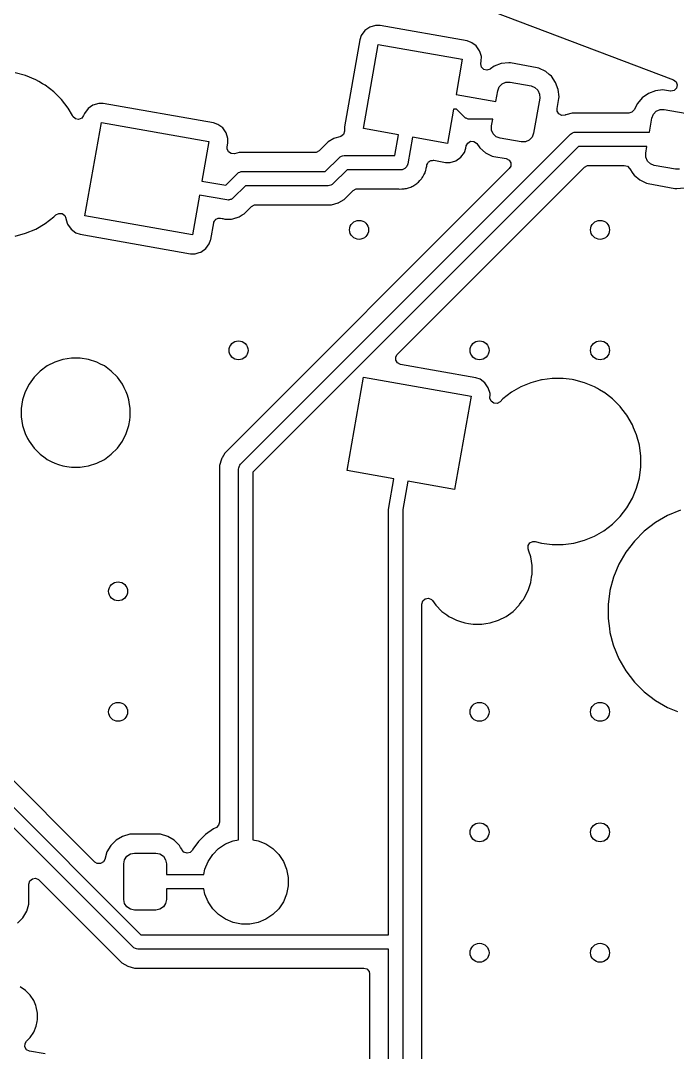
# Model space of a CAD drawing. Extents: x 2.6 to 14.2, y -9.4 to -3.8.
# Drawn here: x 6.602 to 7.147, y -5.213 to -4.357 of the extents above; entities that cross this region are included whole.
import ezdxf

# ---------------------------------------------------------------- set-up
doc = ezdxf.new("R2010")
doc.units = 0
doc.header["$MEASUREMENT"] = 0
doc.layers.add('BLACK', color=7, linetype='CONTINUOUS')

msp = doc.modelspace()

# ---------------------------------------------------------------- linework, layer by layer
at = {"layer": 'BLACK', "linetype": 'CONTINUOUS'}
for p, q in [((5.86986, -3.92275), (7.14417, -4.40606)), ((6.88803, -4.36521), (6.88502, -4.3692)), ((6.89212, -4.36235), (6.88803, -4.36521)), ((6.88803, -4.36521), (6.88803, -4.36521)), ((6.8969, -4.36089), (6.89212, -4.36235)), ((6.90064, -4.36096), (6.8969, -4.36089)), ((6.8969, -4.36089), (6.8969, -4.36089)), ((6.90064, -4.36096), (6.90064, -4.36096)), ((6.97287, -4.37369), (6.90064, -4.36096)), ((6.88381, -4.37274), (6.87107, -4.44497)), ((6.88502, -4.3692), (6.88381, -4.37274)), ((6.88381, -4.37274), (6.88381, -4.37274)), ((6.9764, -4.37491), (6.97287, -4.37369)), ((6.97287, -4.37369), (6.97287, -4.37369)), ((6.97287, -4.37369), (6.97287, -4.37369)), ((6.97287, -4.37369), (6.97287, -4.37369)), ((6.97287, -4.37369), (6.97287, -4.37369)), ((6.97677, -4.37519), (6.9764, -4.37491)), ((6.9764, -4.37491), (6.9764, -4.37491)), ((6.98039, -4.37791), (6.97677, -4.37519)), ((6.88681, -4.44649), (6.89912, -4.3767)), ((6.89912, -4.3767), (6.96891, -4.389)), ((6.98326, -4.38201), (6.98039, -4.37791)), ((6.98039, -4.37791), (6.98039, -4.37791)), ((6.98369, -4.3834), (6.98326, -4.38201)), ((6.98472, -4.38678), (6.98369, -4.3834)), ((6.96891, -4.389), (6.96378, -4.41808)), ((6.98428, -4.39269), (6.98433, -4.39235)), ((6.98478, -4.3954), (6.98428, -4.39269)), ((6.98433, -4.39235), (6.98465, -4.39052)), ((6.98465, -4.39052), (6.98472, -4.38678)), ((7.00125, -4.39256), (6.99542, -4.39475)), ((7.00743, -4.39189), (7.00125, -4.39256)), ((7.00883, -4.39203), (7.00743, -4.39189)), ((7.00743, -4.39189), (7.00743, -4.39189)), ((7.00743, -4.39189), (7.00743, -4.39189)), ((7.03117, -4.39597), (7.00883, -4.39203)), ((7.00883, -4.39203), (7.00883, -4.39203)), ((7.00883, -4.39203), (7.00883, -4.39203)), ((7.00883, -4.39203), (7.00883, -4.39203)), ((6.60652, -4.40253), (6.5978, -4.40019)), ((6.98666, -4.3974), (6.98478, -4.3954)), ((6.98933, -4.39807), (6.98666, -4.3974)), ((6.99194, -4.39719), (6.98933, -4.39807)), ((6.99239, -4.39688), (6.99194, -4.39719)), ((6.99542, -4.39475), (6.99239, -4.39688)), ((6.99542, -4.39475), (6.99542, -4.39475)), ((6.99542, -4.39475), (6.99542, -4.39475)), ((7.03253, -4.39632), (7.03117, -4.39597)), ((7.03117, -4.39597), (7.03117, -4.39597)), ((7.03811, -4.39906), (7.03253, -4.39632)), ((7.03253, -4.39632), (7.03253, -4.39632)), ((7.03253, -4.39632), (7.03253, -4.39632)), ((7.03253, -4.39632), (7.03253, -4.39632)), ((7.03253, -4.39632), (7.03253, -4.39632)), ((7.04096, -4.40151), (7.03811, -4.39906)), ((7.03811, -4.39906), (7.03811, -4.39906)), ((7.03811, -4.39906), (7.03811, -4.39906)), ((6.61487, -4.40599), (6.60652, -4.40253)), ((6.61734, -4.40741), (6.61487, -4.40599)), ((6.61487, -4.40599), (6.61487, -4.40599)), ((6.62055, -4.40927), (6.61734, -4.40741)), ((6.6227, -4.41051), (6.62055, -4.40927)), ((6.99953, -4.41195), (7.00192, -4.40945)), ((7.00192, -4.40945), (7.00508, -4.40806)), ((7.00508, -4.40806), (7.00854, -4.40799)), ((7.00854, -4.40799), (7.02599, -4.41106)), ((7.04283, -4.40311), (7.04096, -4.40151)), ((7.04284, -4.40311), (7.04283, -4.40311)), ((7.0464, -4.40821), (7.04284, -4.40311)), ((7.04859, -4.41403), (7.0464, -4.40821)), ((7.14417, -4.40606), (7.14636, -4.40772)), ((7.14636, -4.40772), (7.14731, -4.41031)), ((6.62986, -4.416), (6.6227, -4.41051)), ((6.62986, -4.41601), (6.62986, -4.416)), ((6.63625, -4.42239), (6.62986, -4.41601)), ((6.96378, -4.41808), (6.99674, -4.42389)), ((6.99674, -4.42389), (6.99828, -4.41517)), ((6.99828, -4.41517), (6.99953, -4.41195)), ((7.02599, -4.41106), (7.02921, -4.41231)), ((7.02921, -4.41231), (7.0317, -4.4147)), ((7.0317, -4.4147), (7.0331, -4.41787)), ((7.0331, -4.41787), (7.03317, -4.42132)), ((7.04927, -4.42022), (7.04859, -4.41403)), ((7.12337, -4.41731), (7.11827, -4.42088)), ((7.1292, -4.41512), (7.12337, -4.41731)), ((7.13538, -4.41445), (7.1292, -4.41512)), ((7.13677, -4.41459), (7.13538, -4.41445)), ((7.13538, -4.41445), (7.13538, -4.41445)), ((7.13538, -4.41445), (7.13538, -4.41445)), ((7.13678, -4.41459), (7.13677, -4.41459)), ((7.14159, -4.41543), (7.13678, -4.41459)), ((7.13678, -4.41459), (7.13678, -4.41459)), ((7.13678, -4.41459), (7.13678, -4.41459)), ((7.14206, -4.41549), (7.14159, -4.41543)), ((7.14475, -4.41492), (7.14206, -4.41549)), ((7.14671, -4.41299), (7.14475, -4.41492)), ((7.14731, -4.41031), (7.14671, -4.41299)), ((6.64175, -4.42956), (6.63625, -4.42239)), ((6.63625, -4.42239), (6.63625, -4.42239)), ((6.66237, -4.427), (6.65828, -4.42987)), ((6.66714, -4.42554), (6.66237, -4.427)), ((6.66237, -4.427), (6.66237, -4.427)), ((6.67088, -4.42561), (6.66714, -4.42554)), ((6.66714, -4.42554), (6.66714, -4.42554)), ((6.7625, -4.44176), (6.67088, -4.42561)), ((6.67088, -4.42561), (6.67088, -4.42561)), ((7.03317, -4.42132), (7.02804, -4.4504)), ((7.04768, -4.42986), (7.04913, -4.42161)), ((7.04913, -4.42161), (7.04927, -4.42022)), ((7.04913, -4.42161), (7.04913, -4.42161)), ((7.04913, -4.42161), (7.04913, -4.42161)), ((7.11423, -4.42561), (7.1116, -4.43095)), ((7.11827, -4.42088), (7.11423, -4.42561)), ((7.11423, -4.42561), (7.11423, -4.42561)), ((6.6453, -4.43571), (6.64175, -4.42956)), ((6.64175, -4.42956), (6.64175, -4.42956)), ((6.64175, -4.42956), (6.64175, -4.42956)), ((6.65527, -4.43385), (6.65463, -4.43571)), ((6.65828, -4.42987), (6.65527, -4.43385)), ((6.65828, -4.42987), (6.65828, -4.42987)), ((6.96159, -4.43049), (6.9566, -4.45879)), ((6.96419, -4.43049), (6.96159, -4.43049)), ((6.97066, -4.43696), (6.96419, -4.43049)), ((7.04775, -4.43191), (7.04768, -4.42986)), ((7.04916, -4.43428), (7.04775, -4.43191)), ((7.05162, -4.43551), (7.04916, -4.43428)), ((7.0542, -4.43523), (7.05162, -4.43551)), ((7.05421, -4.43523), (7.0542, -4.43523)), ((7.0542, -4.43523), (7.0542, -4.43523)), ((7.05435, -4.43521), (7.05421, -4.43523)), ((7.05451, -4.43515), (7.05435, -4.43521)), ((7.05475, -4.43509), (7.05451, -4.43515)), ((7.06002, -4.43367), (7.05475, -4.43509)), ((7.05475, -4.43509), (7.05475, -4.43509)), ((7.10722, -4.43367), (7.06002, -4.43367)), ((7.10974, -4.43297), (7.10722, -4.43367)), ((7.1116, -4.43095), (7.10974, -4.43297)), ((7.12622, -4.43773), (7.12748, -4.43451)), ((7.12748, -4.43451), (7.12987, -4.43201)), ((7.12987, -4.43201), (7.13303, -4.43062)), ((7.13303, -4.43062), (7.13649, -4.43055)), ((7.13649, -4.43055), (7.15393, -4.43362)), ((6.64579, -4.43656), (6.6453, -4.43571)), ((6.64779, -4.43846), (6.64579, -4.43656)), ((6.64579, -4.43656), (6.64579, -4.43656)), ((6.65049, -4.43897), (6.64779, -4.43846)), ((6.65304, -4.43795), (6.65049, -4.43897)), ((6.65463, -4.43571), (6.65304, -4.43795)), ((6.65569, -4.51889), (6.66937, -4.44135)), ((6.66937, -4.44135), (6.75854, -4.45707)), ((6.76604, -4.44298), (6.7625, -4.44176)), ((6.7625, -4.44176), (6.7625, -4.44176)), ((6.7625, -4.44176), (6.7625, -4.44176)), ((6.7625, -4.44176), (6.7625, -4.44176)), ((6.7625, -4.44176), (6.7625, -4.44176)), ((6.77003, -4.44598), (6.76604, -4.44298)), ((6.76604, -4.44298), (6.76604, -4.44298)), ((6.76604, -4.44298), (6.76604, -4.44298)), ((6.97156, -4.4377), (6.97066, -4.43696)), ((6.97216, -4.43795), (6.97156, -4.4377)), ((6.97369, -4.43858), (6.97216, -4.43795)), ((6.97484, -4.43869), (6.97369, -4.43858)), ((6.99413, -4.43869), (6.97484, -4.43869)), ((6.99315, -4.44425), (6.99413, -4.43869)), ((7.12416, -4.44944), (7.12622, -4.43773)), ((6.77289, -4.45008), (6.77003, -4.44598)), ((6.77435, -4.45485), (6.77289, -4.45008)), ((6.78496, -4.72491), (7.0587, -4.45117)), ((6.87018, -4.4513), (6.86807, -4.45307)), ((6.87101, -4.44868), (6.87018, -4.4513)), ((6.87107, -4.44497), (6.87101, -4.44868)), ((6.87107, -4.44497), (6.87107, -4.44497)), ((6.9159, -4.45162), (6.88681, -4.44649)), ((6.91284, -4.46893), (6.9159, -4.45162)), ((6.99322, -4.44771), (6.99315, -4.44425)), ((6.99462, -4.45087), (6.99322, -4.44771)), ((6.99711, -4.45326), (6.99462, -4.45087)), ((7.02804, -4.4504), (7.02679, -4.45362)), ((7.0587, -4.45117), (7.05959, -4.45044)), ((7.05959, -4.45044), (7.06047, -4.45007)), ((7.06047, -4.45007), (7.06172, -4.44955)), ((7.06172, -4.44955), (7.06287, -4.44944)), ((7.06287, -4.44944), (7.12416, -4.44944)), ((6.75854, -4.45707), (6.75273, -4.49003)), ((6.77377, -4.46154), (6.77429, -4.45859)), ((6.77429, -4.45859), (6.77435, -4.45485)), ((7.06532, -4.46125), (6.79504, -4.73153)), ((6.85746, -4.4575), (6.85008, -4.46488)), ((6.86241, -4.45464), (6.85746, -4.4575)), ((6.85746, -4.4575), (6.85746, -4.4575)), ((6.86308, -4.45446), (6.86241, -4.45464)), ((6.86241, -4.45464), (6.86241, -4.45464)), ((6.86739, -4.45331), (6.86308, -4.45446)), ((6.86308, -4.45446), (6.86308, -4.45446)), ((6.86807, -4.45307), (6.86739, -4.45331)), ((6.92753, -4.45367), (6.92362, -4.47586)), ((6.9566, -4.45879), (6.92753, -4.45367)), ((6.97192, -4.46275), (6.97224, -4.46093)), ((6.97224, -4.46093), (6.97346, -4.45846)), ((6.97346, -4.45846), (6.97582, -4.45705)), ((6.97582, -4.45705), (6.97857, -4.45714)), ((6.97857, -4.45714), (6.98083, -4.4587)), ((6.98083, -4.4587), (6.98104, -4.45898)), ((6.98104, -4.45898), (6.98348, -4.46246)), ((7.00033, -4.45451), (6.99711, -4.45326)), ((7.01778, -4.45759), (7.00033, -4.45451)), ((7.02124, -4.45751), (7.01778, -4.45759)), ((7.0244, -4.45612), (7.02124, -4.45751)), ((7.02679, -4.45362), (7.0244, -4.45612)), ((7.12208, -4.46125), (7.06532, -4.46125)), ((7.1211, -4.46681), (7.12208, -4.46125)), ((6.77368, -4.4632), (6.77372, -4.46177)), ((6.77477, -4.46573), (6.77368, -4.4632)), ((6.77372, -4.46177), (6.77377, -4.46154)), ((6.77705, -4.46727), (6.77477, -4.46573)), ((6.7798, -4.46734), (6.77705, -4.46727)), ((6.78362, -4.46631), (6.7798, -4.46734)), ((6.84663, -4.46631), (6.78362, -4.46631)), ((6.84766, -4.4662), (6.84663, -4.46631)), ((6.85008, -4.46488), (6.84766, -4.4662)), ((6.86749, -4.46993), (6.86874, -4.46941)), ((6.86874, -4.46941), (6.86962, -4.46905)), ((6.86962, -4.46905), (6.87077, -4.46893)), ((6.87077, -4.46893), (6.91284, -4.46893)), ((6.96769, -4.47028), (6.9707, -4.46629)), ((6.9707, -4.46629), (6.97192, -4.46275)), ((6.98348, -4.46246), (6.98821, -4.46651)), ((6.98821, -4.46651), (6.99379, -4.46926)), ((6.99379, -4.46926), (6.99515, -4.46961)), ((6.99515, -4.46961), (7.00531, -4.4714)), ((7.12117, -4.47027), (7.1211, -4.46681)), ((6.85518, -4.48208), (6.8666, -4.47066)), ((6.8666, -4.47066), (6.86749, -4.46993)), ((6.92271, -4.47812), (6.92234, -4.47849)), ((6.92296, -4.47752), (6.92271, -4.47812)), ((6.9233, -4.47698), (6.92296, -4.47752)), ((6.92356, -4.47608), (6.9233, -4.47698)), ((6.92359, -4.47599), (6.92356, -4.47608)), ((6.92362, -4.47586), (6.92359, -4.47595)), ((6.92359, -4.47595), (6.92359, -4.47599)), ((6.93899, -4.47947), (6.93947, -4.47769)), ((6.93947, -4.47711), (6.93957, -4.47663)), ((6.93947, -4.47769), (6.93947, -4.47711)), ((6.93957, -4.47663), (6.93999, -4.47583)), ((6.93999, -4.47583), (6.94025, -4.47496)), ((6.94025, -4.47496), (6.94062, -4.47464)), ((6.94062, -4.47464), (6.94085, -4.4742)), ((6.94085, -4.4742), (6.94164, -4.47375)), ((6.94164, -4.47375), (6.94233, -4.47316)), ((6.94233, -4.47316), (6.94282, -4.47309)), ((6.94282, -4.47309), (6.94325, -4.47285)), ((6.94325, -4.47285), (6.94415, -4.4729)), ((6.94415, -4.4729), (6.94505, -4.47277)), ((6.94505, -4.47277), (6.9452, -4.47279)), ((6.9452, -4.47279), (6.95509, -4.47454)), ((6.95509, -4.47454), (6.95584, -4.47455)), ((6.95584, -4.47455), (6.95883, -4.4746)), ((6.95883, -4.4746), (6.9636, -4.47314)), ((6.95883, -4.4746), (6.95883, -4.4746)), ((6.95883, -4.4746), (6.95883, -4.4746)), ((6.95883, -4.4746), (6.95883, -4.4746)), ((6.9636, -4.47314), (6.96769, -4.47028)), ((7.00531, -4.4714), (7.00777, -4.47262)), ((7.00777, -4.47262), (7.00918, -4.47498)), ((7.0091, -4.47773), (7.00791, -4.47966)), ((7.00918, -4.47498), (7.0091, -4.47773)), ((7.07042, -4.47845), (7.07284, -4.47713)), ((7.07284, -4.47713), (7.07387, -4.47702)), ((7.07387, -4.47702), (7.10339, -4.47702)), ((7.10339, -4.47702), (7.10603, -4.47779)), ((7.10603, -4.47779), (7.10767, -4.47968)), ((7.12256, -4.47343), (7.12117, -4.47027)), ((7.12506, -4.47582), (7.12256, -4.47343)), ((7.12828, -4.47707), (7.12506, -4.47582)), ((7.14573, -4.48015), (7.12828, -4.47707)), ((7.00791, -4.47966), (6.77179, -4.71577)), ((6.77258, -4.49353), (6.7823, -4.48381)), ((6.7823, -4.48381), (6.7832, -4.48307)), ((6.7832, -4.48307), (6.7843, -4.48262)), ((6.7843, -4.48262), (6.78532, -4.48219)), ((6.78532, -4.48219), (6.78648, -4.48208)), ((6.78648, -4.48208), (6.85518, -4.48208)), ((6.87322, -4.48074), (6.8618, -4.49216)), ((6.9178, -4.48074), (6.87322, -4.48074)), ((6.91494, -4.63393), (7.07042, -4.47845)), ((6.91789, -4.48074), (6.9178, -4.48074)), ((6.91793, -4.48074), (6.91789, -4.48074)), ((6.91802, -4.48072), (6.91793, -4.48074)), ((6.91895, -4.48063), (6.91802, -4.48072)), ((6.91955, -4.48038), (6.91895, -4.48063)), ((6.92018, -4.48024), (6.91955, -4.48038)), ((6.9206, -4.47995), (6.92018, -4.48024)), ((6.92108, -4.47975), (6.9206, -4.47995)), ((6.92154, -4.47929), (6.92108, -4.47975)), ((6.92207, -4.47892), (6.92154, -4.47929)), ((6.92234, -4.47849), (6.92207, -4.47892)), ((6.93562, -4.48732), (6.93624, -4.48658)), ((6.93624, -4.48658), (6.93704, -4.48486)), ((6.93704, -4.48486), (6.938, -4.4832)), ((6.938, -4.4832), (6.93813, -4.48269)), ((6.93813, -4.48269), (6.93842, -4.48189)), ((6.93842, -4.48189), (6.93865, -4.48141)), ((6.93865, -4.48141), (6.93894, -4.47974)), ((6.93894, -4.47974), (6.93896, -4.47962)), ((6.93896, -4.47962), (6.93899, -4.47947)), ((7.10767, -4.47968), (7.10772, -4.47965)), ((7.10772, -4.47965), (7.10786, -4.47992)), ((7.10786, -4.47992), (7.11046, -4.48363)), ((7.11046, -4.48363), (7.11143, -4.48502)), ((7.11143, -4.48502), (7.11616, -4.48907)), ((7.14918, -4.48007), (7.14573, -4.48015)), ((6.75273, -4.49003), (6.77258, -4.49353)), ((6.78892, -4.49389), (6.77886, -4.50396)), ((6.85763, -4.49389), (6.78892, -4.49389)), ((6.85878, -4.49378), (6.85763, -4.49389)), ((6.85973, -4.49338), (6.85878, -4.49378)), ((6.86091, -4.49289), (6.85973, -4.49338)), ((6.8618, -4.49216), (6.86091, -4.49289)), ((6.92432, -4.49553), (6.92616, -4.49503)), ((6.92616, -4.49503), (6.92699, -4.49456)), ((6.92699, -4.49456), (6.92789, -4.49423)), ((6.92789, -4.49423), (6.92946, -4.49313)), ((6.92946, -4.49313), (6.93111, -4.49218)), ((6.93111, -4.49218), (6.93134, -4.49195)), ((6.93134, -4.49195), (6.93148, -4.49181)), ((6.93148, -4.49181), (6.93178, -4.4915)), ((6.93148, -4.49181), (6.93148, -4.49181)), ((6.93178, -4.4915), (6.93257, -4.49095)), ((6.93257, -4.49095), (6.93379, -4.48949)), ((6.93379, -4.48949), (6.93514, -4.48815)), ((6.93514, -4.48815), (6.93545, -4.48761)), ((6.93545, -4.48761), (6.93562, -4.48732)), ((7.11616, -4.48907), (7.12174, -4.49182)), ((7.12174, -4.49182), (7.1231, -4.49217)), ((7.1231, -4.49217), (7.14544, -4.49611)), ((6.75068, -4.50166), (6.74487, -4.53462)), ((6.77356, -4.50569), (6.75068, -4.50166)), ((6.77876, -4.50405), (6.77789, -4.50477)), ((6.77885, -4.50397), (6.77876, -4.50405)), ((6.77886, -4.50396), (6.77885, -4.50396)), ((6.77885, -4.50396), (6.77885, -4.50397)), ((6.87093, -4.50533), (6.87832, -4.49794)), ((6.87832, -4.49794), (6.88073, -4.49662)), ((6.88073, -4.49662), (6.88177, -4.49651)), ((6.88177, -4.49651), (6.9159, -4.49651)), ((6.9159, -4.49651), (6.91685, -4.49668)), ((6.91685, -4.49668), (6.91875, -4.49651)), ((6.91875, -4.49651), (6.92065, -4.49651)), ((6.92065, -4.49651), (6.92158, -4.49626)), ((6.92158, -4.49626), (6.92253, -4.49618)), ((6.92253, -4.49618), (6.92432, -4.49553)), ((7.14544, -4.49611), (7.14683, -4.49624)), ((7.14683, -4.49624), (7.15302, -4.49557)), ((6.77472, -4.50578), (6.77356, -4.50569)), ((6.77522, -4.50567), (6.77472, -4.50578)), ((6.77574, -4.50567), (6.77522, -4.50567)), ((6.77634, -4.50542), (6.77574, -4.50567)), ((6.77697, -4.50528), (6.77634, -4.50542)), ((6.77739, -4.50499), (6.77697, -4.50528)), ((6.77787, -4.50479), (6.77739, -4.50499)), ((6.77789, -4.50477), (6.77787, -4.50479)), ((6.79217, -4.51294), (6.79402, -4.51109)), ((6.79402, -4.51109), (6.79644, -4.50977)), ((6.79644, -4.50977), (6.79748, -4.50966)), ((6.79748, -4.50966), (6.86048, -4.50966)), ((6.86048, -4.50966), (6.86599, -4.50818)), ((6.86048, -4.50966), (6.86048, -4.50966)), ((6.86048, -4.50966), (6.86048, -4.50966)), ((6.86599, -4.50818), (6.86606, -4.50814)), ((6.86606, -4.50814), (6.86653, -4.50787)), ((6.86606, -4.50814), (6.86607, -4.50814)), ((6.86607, -4.50814), (6.86606, -4.50814)), ((6.86653, -4.50787), (6.87093, -4.50533)), ((6.6227, -4.52536), (6.62986, -4.51986)), ((6.62986, -4.51986), (6.63157, -4.51815)), ((6.63157, -4.51815), (6.63398, -4.51683)), ((6.63398, -4.51683), (6.63673, -4.51703)), ((6.63673, -4.51703), (6.63893, -4.51867)), ((6.63893, -4.51867), (6.63986, -4.52092)), ((6.63986, -4.52092), (6.63988, -4.52112)), ((6.63988, -4.52112), (6.64104, -4.52489)), ((6.74487, -4.53462), (6.65569, -4.51889)), ((6.76531, -4.52139), (6.7662, -4.52086)), ((6.7662, -4.52086), (6.76663, -4.52084)), ((6.76663, -4.52084), (6.76689, -4.52073)), ((6.76689, -4.52073), (6.76828, -4.52077)), ((6.76828, -4.52077), (6.76968, -4.52102)), ((6.76968, -4.52102), (6.7701, -4.52111)), ((6.7701, -4.52111), (6.77173, -4.52155)), ((6.77932, -4.52122), (6.78091, -4.52064)), ((6.78091, -4.52064), (6.78132, -4.52051)), ((6.78132, -4.52051), (6.78295, -4.52007)), ((6.78295, -4.52007), (6.78378, -4.5196)), ((6.78378, -4.5196), (6.78468, -4.51927)), ((6.78468, -4.51927), (6.78624, -4.51817)), ((6.78624, -4.51817), (6.78789, -4.51722)), ((6.78789, -4.51722), (6.78857, -4.51654)), ((6.78857, -4.51654), (6.78936, -4.51599)), ((6.78936, -4.51599), (6.79058, -4.51453)), ((6.79058, -4.51453), (6.79193, -4.51319)), ((6.79193, -4.51319), (6.79214, -4.51297)), ((6.79193, -4.51319), (6.79193, -4.51319)), ((6.79214, -4.51297), (6.79217, -4.51294)), ((6.61487, -4.52987), (6.6227, -4.52536)), ((6.64104, -4.52489), (6.64134, -4.52589)), ((6.64134, -4.52589), (6.64421, -4.52998)), ((6.76018, -4.53858), (6.76262, -4.52473)), ((6.76262, -4.52473), (6.76278, -4.52441)), ((6.76278, -4.52441), (6.76279, -4.52406)), ((6.76279, -4.52406), (6.76338, -4.5232)), ((6.76338, -4.5232), (6.76384, -4.52227)), ((6.76384, -4.52227), (6.76415, -4.52209)), ((6.76415, -4.52209), (6.76435, -4.52179)), ((6.76435, -4.52179), (6.76531, -4.52139)), ((6.77173, -4.52155), (6.77226, -4.52155)), ((6.77226, -4.52155), (6.77311, -4.52163)), ((6.77311, -4.52163), (6.77329, -4.52166)), ((6.77329, -4.52166), (6.77363, -4.52172)), ((6.77363, -4.52172), (6.7752, -4.52158)), ((6.7752, -4.52158), (6.77532, -4.52157)), ((6.77532, -4.52157), (6.77553, -4.52155)), ((6.77553, -4.52155), (6.77744, -4.52155)), ((6.77744, -4.52155), (6.77837, -4.5213)), ((6.77837, -4.5213), (6.77932, -4.52122)), ((6.5978, -4.53567), (6.60652, -4.53333)), ((6.60652, -4.53333), (6.61487, -4.52987)), ((6.64421, -4.52998), (6.6482, -4.53299)), ((6.6482, -4.53299), (6.65173, -4.53421)), ((6.65173, -4.53421), (6.74335, -4.55036)), ((6.75187, -4.54897), (6.75596, -4.5461)), ((6.75596, -4.5461), (6.75896, -4.54211)), ((6.75896, -4.54211), (6.76001, -4.53906)), ((6.76001, -4.53906), (6.76018, -4.53858)), ((6.76018, -4.53858), (6.76018, -4.53858)), ((6.76018, -4.53858), (6.76018, -4.53858)), ((6.74335, -4.55036), (6.7441, -4.55037)), ((6.7441, -4.55037), (6.74709, -4.55043)), ((6.74709, -4.55043), (6.75065, -4.54934)), ((6.74709, -4.55043), (6.74709, -4.55043)), ((6.74709, -4.55043), (6.74709, -4.55043)), ((6.75065, -4.54934), (6.75187, -4.54897)), ((6.75187, -4.54897), (6.75187, -4.54897)), ((6.75187, -4.54897), (6.75187, -4.54897)), ((6.63069, -4.64028), (6.62434, -4.64352)), ((6.63747, -4.63808), (6.63069, -4.64028)), ((6.63069, -4.64028), (6.63069, -4.64028)), ((6.64451, -4.63696), (6.63747, -4.63808)), ((6.65164, -4.63696), (6.64451, -4.63696)), ((6.64451, -4.63696), (6.64451, -4.63696)), ((6.65868, -4.63808), (6.65164, -4.63696)), ((6.65164, -4.63696), (6.65164, -4.63696)), ((6.66546, -4.64028), (6.65868, -4.63808)), ((6.66865, -4.6419), (6.66546, -4.64028)), ((6.66546, -4.64028), (6.66546, -4.64028)), ((6.91367, -4.63861), (6.91375, -4.63586)), ((6.91508, -4.64097), (6.91367, -4.63861)), ((6.91375, -4.63586), (6.91494, -4.63393)), ((6.91754, -4.64219), (6.91508, -4.64097)), ((6.61857, -4.64771), (6.61353, -4.65275)), ((6.62434, -4.64352), (6.61857, -4.64771)), ((6.61857, -4.64771), (6.61857, -4.64771)), ((6.67182, -4.64352), (6.66865, -4.6419)), ((6.67758, -4.64771), (6.67182, -4.64352)), ((6.67182, -4.64352), (6.67182, -4.64352)), ((6.67182, -4.64352), (6.67182, -4.64352)), ((6.68263, -4.65275), (6.67758, -4.64771)), ((6.67758, -4.64771), (6.67758, -4.64771)), ((6.98009, -4.65322), (6.91754, -4.64219)), ((6.61353, -4.65275), (6.60934, -4.65852)), ((6.61353, -4.65275), (6.61353, -4.65275)), ((6.68552, -4.65673), (6.68263, -4.65275)), ((6.68263, -4.65275), (6.68263, -4.65275)), ((6.68682, -4.65852), (6.68552, -4.65673)), ((6.87329, -4.73035), (6.88696, -4.65281)), ((6.88696, -4.65281), (6.97614, -4.66853)), ((6.9801, -4.65322), (6.98009, -4.65322)), ((6.98009, -4.65322), (6.98009, -4.65322)), ((6.98363, -4.65444), (6.9801, -4.65322)), ((6.9801, -4.65322), (6.9801, -4.65322)), ((6.9801, -4.65322), (6.9801, -4.65322)), ((6.98762, -4.65744), (6.98363, -4.65444)), ((6.98363, -4.65444), (6.98363, -4.65444)), ((6.98363, -4.65444), (6.98363, -4.65444)), ((6.99048, -4.66154), (6.98762, -4.65744)), ((7.02592, -4.6574), (7.01757, -4.66086)), ((7.03363, -4.65534), (7.02592, -4.6574)), ((7.03465, -4.65506), (7.03363, -4.65534)), ((7.03508, -4.65501), (7.03465, -4.65506)), ((7.0436, -4.65389), (7.03508, -4.65501)), ((7.05264, -4.65389), (7.0436, -4.65389)), ((7.0436, -4.65389), (7.0436, -4.65389)), ((7.06001, -4.65486), (7.05264, -4.65389)), ((7.05264, -4.65389), (7.05264, -4.65389)), ((7.06159, -4.65506), (7.06001, -4.65486)), ((7.07026, -4.65739), (7.06159, -4.65506)), ((7.07032, -4.6574), (7.07026, -4.65739)), ((7.07867, -4.66086), (7.07032, -4.6574)), ((6.66407, -5.05526), (6.27102, -4.66221)), ((6.6061, -4.66487), (6.6039, -4.67165)), ((6.60934, -4.65852), (6.6061, -4.66487)), ((6.6061, -4.66487), (6.6061, -4.66487)), ((6.68835, -4.66154), (6.68682, -4.65852)), ((6.69005, -4.66487), (6.68835, -4.66154)), ((6.69101, -4.66783), (6.69005, -4.66487)), ((6.69005, -4.66487), (6.69005, -4.66487)), ((6.99194, -4.66631), (6.99048, -4.66154)), ((6.99192, -4.66785), (6.99194, -4.66631)), ((7.00975, -4.66538), (7.00258, -4.67088)), ((7.01757, -4.66086), (7.00975, -4.66538)), ((7.01757, -4.66086), (7.01757, -4.66086)), ((7.08101, -4.66221), (7.07867, -4.66086)), ((7.07867, -4.66086), (7.07867, -4.66086)), ((7.08275, -4.66322), (7.08101, -4.66221)), ((7.08617, -4.66519), (7.08275, -4.66322)), ((7.08649, -4.66538), (7.08617, -4.66519)), ((7.08851, -4.66693), (7.08649, -4.66538)), ((6.2552, -4.66869), (6.7021, -5.11559)), ((6.6039, -4.67165), (6.60278, -4.67869)), ((6.69226, -4.67165), (6.69101, -4.66783)), ((6.69254, -4.67347), (6.69226, -4.67165)), ((6.69337, -4.67869), (6.69254, -4.67347)), ((6.97614, -4.66853), (6.96246, -4.74608)), ((6.99188, -4.6697), (6.99192, -4.66785)), ((6.9919, -4.67014), (6.99188, -4.6697)), ((6.99286, -4.67271), (6.9919, -4.67014)), ((6.99506, -4.67436), (6.99286, -4.67271)), ((6.9978, -4.67456), (6.99506, -4.67436)), ((7.00022, -4.67324), (6.9978, -4.67456)), ((7.00258, -4.67088), (7.00022, -4.67324)), ((7.09366, -4.67088), (7.08851, -4.66693)), ((7.10005, -4.67726), (7.09366, -4.67088)), ((7.09366, -4.67088), (7.09366, -4.67088)), ((7.09366, -4.67088), (7.09366, -4.67088)), ((6.69548, -5.12568), (6.24858, -4.67878)), ((6.60278, -4.67869), (6.60278, -4.68582)), ((6.69337, -4.68582), (6.69337, -4.67869)), ((7.10138, -4.679), (7.10005, -4.67726)), ((7.10005, -4.67726), (7.10005, -4.67726)), ((7.10005, -4.67726), (7.10005, -4.67726)), ((7.10555, -4.68443), (7.10138, -4.679)), ((6.60278, -4.68582), (6.6039, -4.69286)), ((6.69226, -4.69286), (6.69294, -4.68852)), ((6.69294, -4.68852), (6.69337, -4.68582)), ((7.11006, -4.69226), (7.10555, -4.68443)), ((7.10555, -4.68443), (7.10555, -4.68443)), ((7.10555, -4.68443), (7.10555, -4.68443)), ((7.11111, -4.69477), (7.11006, -4.69226)), ((7.11006, -4.69226), (7.11006, -4.69226)), ((7.11006, -4.69226), (7.11006, -4.69226)), ((6.6039, -4.69286), (6.6061, -4.69964)), ((6.6061, -4.69964), (6.6061, -4.69964)), ((6.6061, -4.69964), (6.60813, -4.70364)), ((6.68682, -4.706), (6.69005, -4.69964)), ((6.69005, -4.69964), (6.69226, -4.69286)), ((7.11352, -4.7006), (7.11111, -4.69477)), ((7.11586, -4.70933), (7.11352, -4.7006)), ((6.60813, -4.70364), (6.60933, -4.70598)), ((6.60933, -4.70598), (6.60934, -4.706)), ((6.60934, -4.706), (6.61353, -4.71176)), ((6.68263, -4.71177), (6.68682, -4.706)), ((7.11704, -4.71829), (7.11586, -4.70933)), ((6.61353, -4.71176), (6.61353, -4.71177)), ((6.61353, -4.71177), (6.61857, -4.71681)), ((6.61857, -4.71681), (6.61857, -4.71681)), ((6.61857, -4.71681), (6.62261, -4.71975)), ((6.67182, -4.721), (6.67758, -4.71681)), ((6.67758, -4.71681), (6.68263, -4.71177)), ((6.77179, -4.71578), (6.7695, -4.71975)), ((6.77179, -4.71577), (6.77179, -4.71578)), ((6.62261, -4.71975), (6.62434, -4.721)), ((6.62434, -4.721), (6.6278, -4.72276)), ((6.6278, -4.72276), (6.63069, -4.72423)), ((6.63069, -4.72423), (6.63069, -4.72423)), ((6.63069, -4.72423), (6.63376, -4.72523)), ((6.63376, -4.72523), (6.63747, -4.72644)), ((6.63747, -4.72644), (6.64073, -4.72695)), ((6.65513, -4.727), (6.65868, -4.72644)), ((6.65868, -4.72644), (6.66546, -4.72423)), ((6.66546, -4.72423), (6.67182, -4.721)), ((6.76894, -4.72072), (6.76746, -4.72623)), ((6.76746, -4.72623), (6.76746, -4.72623)), ((6.76746, -4.72623), (6.76746, -5.02208)), ((6.7693, -4.7201), (6.76894, -4.72072)), ((6.7695, -4.71975), (6.7693, -4.7201)), ((6.7695, -4.71975), (6.7695, -4.71975)), ((6.78335, -4.72793), (6.78401, -4.72633)), ((6.78401, -4.72633), (6.78423, -4.7258)), ((6.78423, -4.7258), (6.78496, -4.72491)), ((7.11704, -4.72732), (7.11704, -4.71829)), ((6.64073, -4.72695), (6.64451, -4.72755)), ((6.64451, -4.72755), (6.64451, -4.72755)), ((6.64451, -4.72755), (6.65164, -4.72755)), ((6.65164, -4.72755), (6.65513, -4.727)), ((6.78323, -4.72908), (6.78335, -4.72793)), ((6.78323, -5.03671), (6.78323, -4.72908)), ((6.79504, -4.73153), (6.79504, -5.03671)), ((6.91206, -4.73719), (6.87329, -4.73035)), ((7.11586, -4.73628), (7.11704, -4.72732)), ((6.90785, -4.7611), (6.91206, -4.73719)), ((6.92369, -4.73924), (6.91957, -4.76264)), ((6.96246, -4.74608), (6.92369, -4.73924)), ((7.11352, -4.745), (7.11586, -4.73628)), ((7.11006, -4.75335), (7.11352, -4.745)), ((7.10555, -4.76117), (7.11006, -4.75335)), ((6.90776, -4.76212), (6.90781, -4.76161)), ((6.90776, -5.11559), (6.90776, -4.76212)), ((6.90781, -4.76161), (6.90785, -4.7611)), ((6.91957, -4.76264), (6.91957, -5.1215)), ((7.09366, -4.77473), (7.10005, -4.76834)), ((7.10005, -4.76834), (7.10555, -4.76117)), ((7.10005, -4.76834), (7.10005, -4.76834)), ((7.10005, -4.76834), (7.10005, -4.76834)), ((7.1392, -4.7677), (7.12915, -4.7735)), ((7.14993, -4.76325), (7.1392, -4.7677)), ((7.1392, -4.7677), (7.1392, -4.7677)), ((7.08649, -4.78023), (7.09366, -4.77473)), ((7.09366, -4.77473), (7.09366, -4.77473)), ((7.09366, -4.77473), (7.09366, -4.77473)), ((7.12915, -4.7735), (7.11993, -4.78057)), ((7.07032, -4.7882), (7.07867, -4.78475)), ((7.07867, -4.78475), (7.08649, -4.78023)), ((7.11993, -4.78057), (7.11172, -4.78879)), ((7.11993, -4.78057), (7.11993, -4.78057)), ((7.02346, -4.79262), (7.02489, -4.79027)), ((7.02354, -4.79537), (7.02346, -4.79262)), ((7.02489, -4.79027), (7.02735, -4.78905)), ((7.02735, -4.78905), (7.02945, -4.78915)), ((7.02945, -4.78915), (7.03465, -4.79054)), ((7.03465, -4.79054), (7.0436, -4.79172)), ((7.0436, -4.79172), (7.0436, -4.79172)), ((7.0436, -4.79172), (7.05264, -4.79172)), ((7.05264, -4.79172), (7.06159, -4.79054)), ((7.05264, -4.79172), (7.05264, -4.79172)), ((7.06159, -4.79054), (7.07032, -4.7882)), ((7.11172, -4.78879), (7.10465, -4.798)), ((7.11172, -4.78879), (7.11172, -4.78879)), ((7.02413, -4.79717), (7.02354, -4.79537)), ((7.02569, -4.80199), (7.02413, -4.79717)), ((7.02681, -4.80904), (7.02569, -4.80199)), ((7.10465, -4.798), (7.09884, -4.80806)), ((7.02681, -4.81617), (7.02681, -4.80904)), ((7.09884, -4.80806), (7.0944, -4.81879)), ((7.09884, -4.80806), (7.09884, -4.80806)), ((7.02569, -4.82321), (7.02639, -4.81879)), ((7.02639, -4.81879), (7.02681, -4.81617)), ((7.0944, -4.81879), (7.09144, -4.82983)), ((7.0944, -4.81879), (7.0944, -4.81879)), ((7.02349, -4.82999), (7.02569, -4.82321)), ((6.93611, -4.83849), (6.93819, -4.83669)), ((6.93819, -4.83669), (6.94092, -4.8363)), ((6.94092, -4.8363), (6.94342, -4.83744)), ((6.94342, -4.83744), (6.94417, -4.83826)), ((7.01869, -4.83849), (7.01962, -4.83721)), ((7.01962, -4.83721), (7.02025, -4.83634)), ((7.02025, -4.83634), (7.02349, -4.82999)), ((7.09139, -4.83001), (7.08987, -4.84152)), ((7.09144, -4.82983), (7.09139, -4.83001)), ((7.09139, -4.83001), (7.09139, -4.83001)), ((6.93534, -4.84113), (6.93611, -4.83849)), ((6.93534, -5.32451), (6.93534, -4.84113)), ((6.94417, -4.83826), (6.94697, -4.84211)), ((6.94697, -4.84211), (6.95201, -4.84715)), ((7.01102, -4.84715), (7.01606, -4.84211)), ((7.01606, -4.84211), (7.01649, -4.84152)), ((7.01606, -4.84211), (7.01606, -4.84211)), ((7.01606, -4.84211), (7.01606, -4.84211)), ((7.01649, -4.84152), (7.01869, -4.83849)), ((7.08987, -4.84152), (7.08987, -4.85314)), ((6.95201, -4.84715), (6.95201, -4.84715)), ((6.95201, -4.84715), (6.95612, -4.85014)), ((6.95612, -4.85014), (6.95777, -4.85134)), ((6.95777, -4.85134), (6.96088, -4.85292)), ((6.96088, -4.85292), (6.96413, -4.85458)), ((6.96413, -4.85458), (6.96413, -4.85458)), ((6.96413, -4.85458), (6.96668, -4.85541)), ((6.99212, -4.85678), (6.9989, -4.85458)), ((6.9989, -4.85458), (7.00525, -4.85134)), ((7.00525, -4.85134), (7.01102, -4.84715)), ((7.08987, -4.85314), (7.09095, -4.86131)), ((6.96668, -4.85541), (6.97091, -4.85678)), ((6.97091, -4.85678), (6.97417, -4.8573)), ((6.97417, -4.8573), (6.97795, -4.8579)), ((6.97795, -4.8579), (6.97795, -4.8579)), ((6.97795, -4.8579), (6.98508, -4.8579)), ((6.98508, -4.8579), (6.98849, -4.85736)), ((6.98849, -4.85736), (6.99212, -4.85678)), ((7.09095, -4.86131), (7.09139, -4.86465)), ((7.09139, -4.86465), (7.09414, -4.87493)), ((7.09414, -4.87493), (7.0944, -4.87587)), ((7.0944, -4.87587), (7.0944, -4.87587)), ((7.0944, -4.87587), (7.09884, -4.8866)), ((7.09884, -4.8866), (7.09884, -4.8866)), ((7.09884, -4.8866), (7.10465, -4.89666)), ((7.10465, -4.89666), (7.11172, -4.90588)), ((7.11172, -4.90588), (7.11172, -4.90588)), ((7.11172, -4.90588), (7.11993, -4.91409)), ((7.11993, -4.91409), (7.11993, -4.91409)), ((7.11993, -4.91409), (7.12915, -4.92116)), ((7.12915, -4.92116), (7.1392, -4.92697)), ((7.1392, -4.92697), (7.1392, -4.92697)), ((7.1392, -4.92697), (7.1392, -4.92697)), ((7.1392, -4.92697), (7.1475, -4.9304)), ((6.76669, -5.02471), (6.7648, -5.02643)), ((6.76746, -5.02208), (6.76669, -5.02471)), ((6.68696, -5.03394), (6.6816, -5.03711)), ((6.69293, -5.03221), (6.68696, -5.03394)), ((6.68696, -5.03394), (6.68696, -5.03394)), ((6.69433, -5.0321), (6.69293, -5.03221)), ((6.71702, -5.0321), (6.69433, -5.0321)), ((6.69433, -5.0321), (6.69433, -5.0321)), ((6.71841, -5.03221), (6.71702, -5.0321)), ((6.72439, -5.03394), (6.71841, -5.03221)), ((6.71841, -5.03221), (6.71841, -5.03221)), ((6.72974, -5.03711), (6.72439, -5.03394)), ((6.72439, -5.03394), (6.72439, -5.03394)), ((6.75578, -5.03243), (6.75008, -5.03813)), ((6.7623, -5.0277), (6.75578, -5.03243)), ((6.7648, -5.02643), (6.7623, -5.0277)), ((6.6772, -5.04151), (6.67403, -5.04687)), ((6.6816, -5.03711), (6.6772, -5.04151)), ((6.6772, -5.04151), (6.6772, -5.04151)), ((6.6816, -5.03711), (6.6816, -5.03711)), ((6.72975, -5.03711), (6.72974, -5.03711)), ((6.73414, -5.04151), (6.72975, -5.03711)), ((6.73508, -5.04309), (6.73414, -5.04151)), ((6.73414, -5.04151), (6.73414, -5.04151)), ((6.736, -5.04465), (6.73508, -5.04309)), ((6.75008, -5.03813), (6.74535, -5.04465)), ((6.76666, -5.0441), (6.77243, -5.04024)), ((6.77243, -5.04024), (6.77885, -5.03758)), ((6.77885, -5.03758), (6.78323, -5.03671)), ((6.79504, -5.03671), (6.79942, -5.03758)), ((6.79942, -5.03758), (6.80584, -5.04024)), ((6.80584, -5.04024), (6.81162, -5.0441)), ((6.67403, -5.04687), (6.67223, -5.05308)), ((6.67403, -5.04687), (6.67403, -5.04687)), ((6.68863, -5.05333), (6.69055, -5.05046)), ((6.69055, -5.05046), (6.69343, -5.04854)), ((6.69343, -5.04854), (6.69681, -5.04787)), ((6.69681, -5.04787), (6.71453, -5.04787)), ((6.71453, -5.04787), (6.71792, -5.04854)), ((6.71792, -5.04854), (6.7208, -5.05046)), ((6.7208, -5.05046), (6.72272, -5.05333)), ((6.7365, -5.0455), (6.736, -5.04465)), ((6.73789, -5.047), (6.7365, -5.0455)), ((6.74049, -5.04789), (6.73789, -5.047)), ((6.74316, -5.04723), (6.74049, -5.04789)), ((6.74505, -5.04523), (6.74316, -5.04723)), ((6.74535, -5.04465), (6.74505, -5.04523)), ((6.75789, -5.05479), (6.76175, -5.04901)), ((6.76175, -5.04901), (6.76666, -5.0441)), ((6.81162, -5.0441), (6.81653, -5.04901)), ((6.81653, -5.04901), (6.82039, -5.05479)), ((6.66597, -5.05644), (6.66407, -5.05526)), ((6.66872, -5.05655), (6.66597, -5.05644)), ((6.67109, -5.05515), (6.66872, -5.05655)), ((6.67214, -5.05306), (6.67109, -5.05515)), ((6.67223, -5.05308), (6.67214, -5.05306)), ((6.68796, -5.05672), (6.68863, -5.05333)), ((6.68796, -5.08625), (6.68796, -5.05672)), ((6.72272, -5.05333), (6.72339, -5.05672)), ((6.72339, -5.05672), (6.72339, -5.06558)), ((6.75523, -5.0612), (6.75789, -5.05479)), ((6.82039, -5.05479), (6.82305, -5.0612)), ((6.61001, -5.07088), (6.61209, -5.06907)), ((6.61209, -5.06907), (6.61481, -5.06868)), ((6.61481, -5.06868), (6.61731, -5.06983)), ((6.72339, -5.06558), (6.75436, -5.06558)), ((6.75436, -5.06558), (6.75523, -5.0612)), ((6.82305, -5.0612), (6.8244, -5.06802)), ((6.8244, -5.06802), (6.8244, -5.07496)), ((6.60924, -5.07352), (6.61001, -5.07088)), ((6.60924, -5.08874), (6.60924, -5.07352)), ((6.61731, -5.06983), (6.61757, -5.07006)), ((6.61757, -5.07006), (6.68635, -5.13884)), ((6.748, -5.07739), (6.72339, -5.07739)), ((6.72339, -5.07739), (6.72339, -5.08625)), ((6.75436, -5.07739), (6.748, -5.07739)), ((6.75523, -5.08177), (6.75436, -5.07739)), ((6.8244, -5.07496), (6.82305, -5.08177)), ((6.68863, -5.08964), (6.68796, -5.08625)), ((6.72339, -5.08625), (6.72272, -5.08964)), ((6.75789, -5.08819), (6.75523, -5.08177)), ((6.82305, -5.08177), (6.82039, -5.08819)), ((6.60739, -5.09611), (6.60913, -5.09013)), ((6.60913, -5.09013), (6.60924, -5.08874)), ((6.69055, -5.09252), (6.68863, -5.08964)), ((6.69343, -5.09444), (6.69055, -5.09252)), ((6.69681, -5.09511), (6.69343, -5.09444)), ((6.71792, -5.09444), (6.71453, -5.09511)), ((6.7208, -5.09252), (6.71792, -5.09444)), ((6.72272, -5.08964), (6.7208, -5.09252)), ((6.76175, -5.09397), (6.75789, -5.08819)), ((6.76666, -5.09888), (6.76175, -5.09397)), ((6.81653, -5.09397), (6.81162, -5.09888)), ((6.82039, -5.08819), (6.81653, -5.09397)), ((6.59982, -5.10586), (6.60422, -5.10147)), ((6.60422, -5.10147), (6.60739, -5.09611)), ((6.71453, -5.09511), (6.69681, -5.09511)), ((6.77243, -5.10274), (6.76666, -5.09888)), ((6.77885, -5.1054), (6.77243, -5.10274)), ((6.80584, -5.10274), (6.79942, -5.1054)), ((6.81162, -5.09888), (6.80584, -5.10274)), ((6.78566, -5.10675), (6.77885, -5.1054)), ((6.79261, -5.10675), (6.78566, -5.10675)), ((6.79942, -5.1054), (6.79261, -5.10675)), ((6.7021, -5.11559), (6.90776, -5.11559)), ((6.69638, -5.12641), (6.69548, -5.12568)), ((6.69782, -5.12701), (6.69638, -5.12641)), ((6.69851, -5.12729), (6.69782, -5.12701)), ((6.69966, -5.12741), (6.69851, -5.12729)), ((6.90776, -5.12741), (6.69966, -5.12741)), ((6.90776, -5.33551), (6.90776, -5.12741)), ((6.91957, -5.1215), (6.91957, -5.33306)), ((6.68635, -5.13884), (6.69129, -5.1417)), ((6.69129, -5.1417), (6.6968, -5.14317)), ((6.6968, -5.14317), (6.88711, -5.14317)), ((6.88711, -5.14317), (6.88975, -5.14395)), ((6.88975, -5.14395), (6.89155, -5.14603)), ((6.89155, -5.14603), (6.89199, -5.14806)), ((6.89199, -5.14806), (6.89199, -5.33836)), ((6.60644, -5.16189), (6.60192, -5.15887)), ((6.61028, -5.16573), (6.60644, -5.16189)), ((6.60644, -5.16189), (6.60644, -5.16189)), ((6.6133, -5.17025), (6.61028, -5.16573)), ((6.61028, -5.16573), (6.61028, -5.16573)), ((6.61493, -5.17418), (6.6133, -5.17025)), ((6.6133, -5.17025), (6.6133, -5.17025)), ((6.61538, -5.17527), (6.61493, -5.17418)), ((6.61644, -5.18059), (6.61538, -5.17527)), ((6.61538, -5.17527), (6.61538, -5.17527)), ((6.61538, -5.17527), (6.61538, -5.17527)), ((6.61538, -5.19136), (6.61613, -5.18755)), ((6.61613, -5.18755), (6.61644, -5.18603)), ((6.61644, -5.18603), (6.61644, -5.18059)), ((6.61028, -5.20089), (6.6133, -5.19637)), ((6.6133, -5.19637), (6.61538, -5.19136)), ((6.60591, -5.20867), (6.60599, -5.20592)), ((6.60599, -5.20592), (6.60718, -5.20399)), ((6.60718, -5.20399), (6.61028, -5.20089)), ((6.60732, -5.21103), (6.60591, -5.20867)), ((6.60978, -5.21225), (6.60732, -5.21103)), ((6.62265, -5.21452), (6.60978, -5.21225))]:
    msp.add_line(p, q, dxfattribs=at)
at = {"layer": 'BLACK'}
for centre in [(6.88323, -4.53054), (7.08323, -4.53054), (6.78323, -4.63054), (6.98323, -4.63054), (7.08323, -4.63054), (6.68323, -4.83054), (6.68323, -4.93054), (6.98323, -4.93054), (7.08323, -4.93054), (6.98323, -5.03054), (7.08323, -5.03054), (6.98323, -5.13054), (7.08323, -5.13054)]:
    msp.add_circle(centre, 0.00787, dxfattribs=at)

doc.saveas('drawing.dxf')
